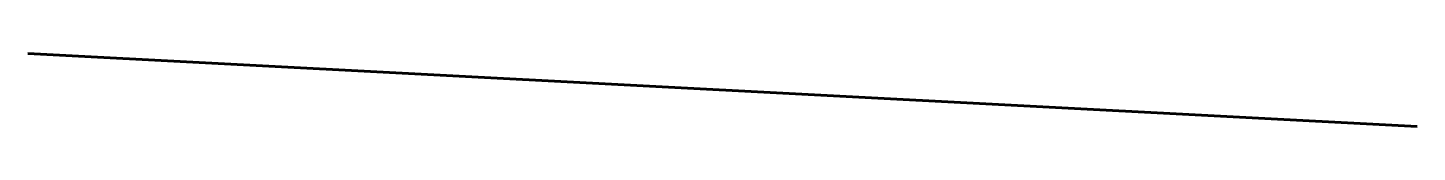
# Model space of a CAD drawing. Header units: millimetres. Extents: x -11.4 to 11.4, y 370.5 to 371.7.
import ezdxf

# ---------------------------------------------------------------- set-up
doc = ezdxf.new("R2010")
doc.units = ezdxf.units.MM
doc.linetypes.add('K5LT_BASIC', pattern=[0])

msp = doc.modelspace()

# ---------------------------------------------------------------- linework, layer by layer
at = {"color": 150, "linetype": 'K5LT_BASIC', "lineweight": 60, "true_color": 0x0080ff}
msp.add_line((-11.418, 371.662), (11.418, 370.458), dxfattribs=at)

doc.saveas('drawing.dxf')
